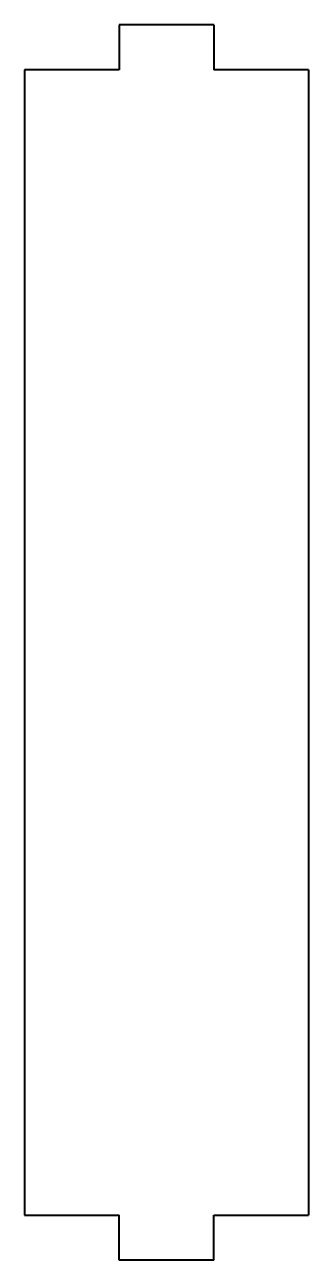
# Model space of a CAD drawing. Header units: inches. Extents: x -1.34 to -0.55, y -1.71 to 1.71.
import ezdxf

# ---------------------------------------------------------------- set-up
doc = ezdxf.new("R2010")
doc.units = ezdxf.units.IN
doc.header["$MEASUREMENT"] = 0
doc.layers.add('Visible', color=7, linetype='Continuous', lineweight=40)

msp = doc.modelspace()

# ---------------------------------------------------------------- linework, layer by layer
at = {"layer": 'Visible'}
for p, q in [((-0.8136, 1.7106, -3.5531), (-1.0761, 1.7106, -3.5531)), ((-1.0761, 1.7106, -3.5531), (-1.0761, 1.5856, -3.5531)), ((-0.8136, 1.7106, -3.5531), (-0.8136, 1.5856, -3.5531)), ((-1.0761, 1.5856, -3.5531), (-1.3386, 1.5856, -3.5531)), ((-1.3386, 1.5856, -3.5531), (-1.3386, -1.5856, -3.5531)), ((-0.5512, 1.5856, -3.5531), (-0.8136, 1.5856, -3.5531)), ((-0.5512, 1.5856, -3.5531), (-0.5512, -1.5856, -3.5531)), ((-1.3386, -1.5856, -3.5531), (-1.0761, -1.5856, -3.5531)), ((-1.0761, -1.7106, -3.5531), (-1.0761, -1.5856, -3.5531)), ((-0.8136, -1.7106, -3.5531), (-0.8136, -1.5856, -3.5531)), ((-0.8136, -1.5856, -3.5531), (-0.5512, -1.5856, -3.5531)), ((-0.8136, -1.7106, -3.5531), (-1.0761, -1.7106, -3.5531))]:
    msp.add_line(p, q, dxfattribs=at)

doc.saveas('drawing.dxf')
